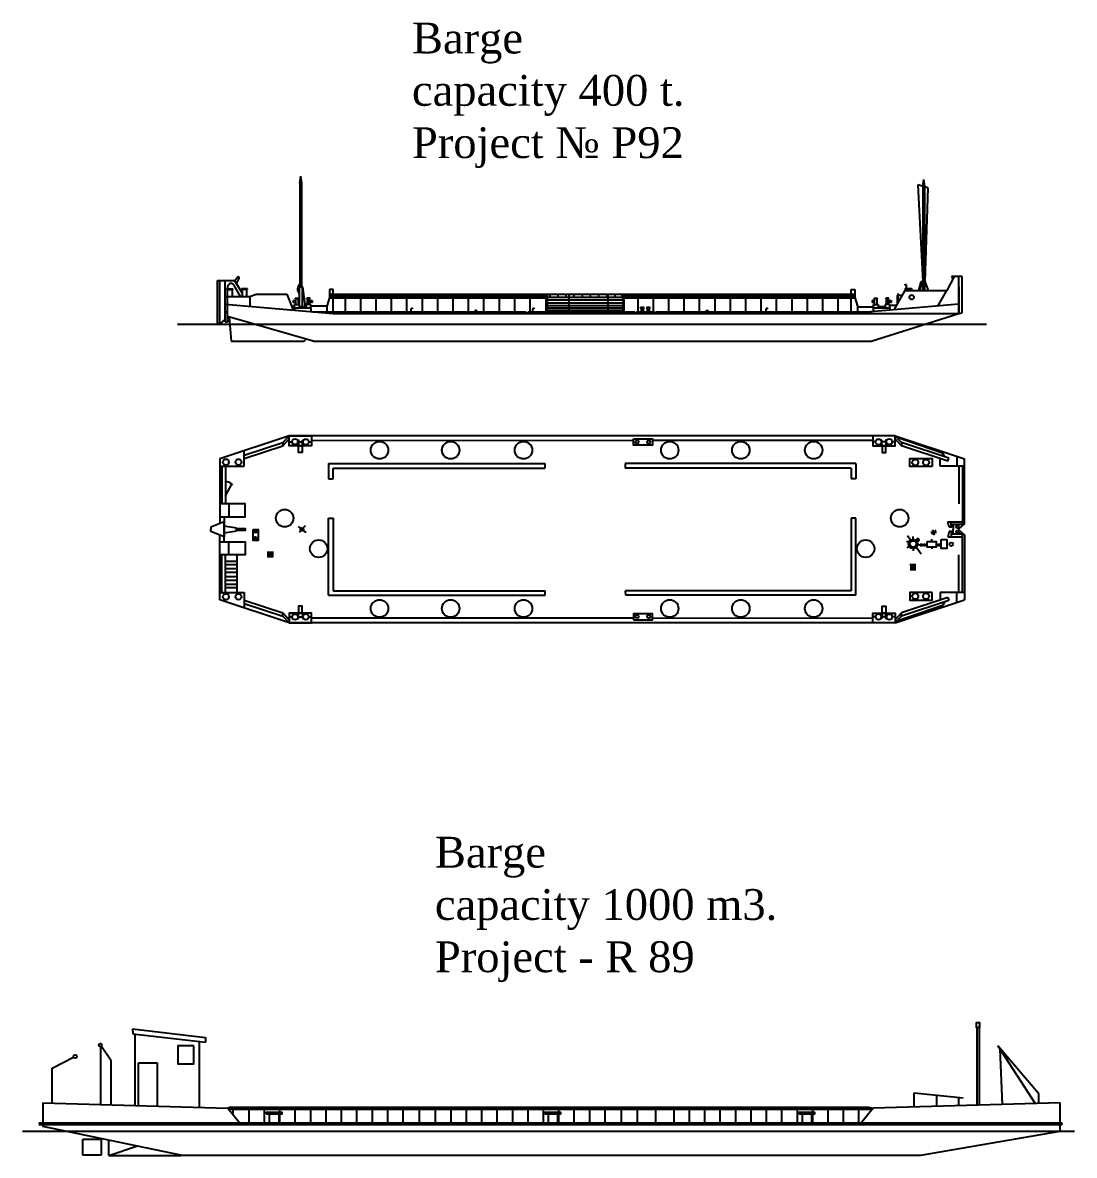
# Model space of a CAD drawing. Header units: millimetres. Extents: x 28 to 252, y -123 to 24.
# Drawn here: x 179.3 to 247.6, y -49.2 to 24.3 of the extents above; entities that cross this region are included whole.
import ezdxf

# ---------------------------------------------------------------- set-up
doc = ezdxf.new("R2010")
doc.units = ezdxf.units.MM
doc.layers.add('2', color=250, linetype='Continuous')
doc.styles.get("Standard").update_dxf_attribs({"font": 'times.ttf', "height": 2})

msp = doc.modelspace()

# ---------------------------------------------------------------- linework, layer by layer
at = {"layer": '2', "color": 18, "true_color": 0x000000}
for p, q in [((197.33, 13.891), (197.395, 14.353)), ((197.461, 13.889), (197.395, 14.353)), ((237.781, 13.667), (237.846, 14.129)), ((237.911, 13.665), (237.846, 14.129)), ((197.33, 13.891), (197.33, 7.156)), ((197.461, 7.156), (197.461, 13.889)), ((238.111, 13.592), (237.463, 13.78)), ((237.463, 13.78), (237.781, 7.507)), ((237.781, 13.666), (237.781, 6.93)), ((237.911, 6.93), (237.911, 13.663)), ((238.111, 13.592), (237.911, 7.506)), ((191.988, 4.725), (191.988, 7.563)), ((191.988, 7.563), (193.09, 7.563)), ((192.128, 4.725), (192.128, 7.563)), ((192.488, 6.03), (192.488, 7.563)), ((193.087, 7.556), (193.281, 7.794)), ((193.09, 7.563), (193.588, 6.755)), ((193.209, 7.358), (193.388, 7.699)), ((237.648, 7.475), (237.493, 6.93)), ((237.705, 7.407), (237.567, 6.93)), ((237.781, 7.507), (237.648, 7.475)), ((237.781, 7.423), (237.705, 7.407)), ((237.911, 7.506), (238.122, 6.93)), ((239.817, 7.831), (239.328, 6.93)), ((239.647, 7.831), (239.729, 7.67)), ((240.328, 7.83), (239.647, 7.831)), ((240.128, 6.03), (240.128, 7.83)), ((240.328, 5.463), (240.328, 7.83)), ((192.578, 7.03), (192.978, 7.03)), ((192.578, 6.98), (192.578, 7.03)), ((192.628, 6.98), (192.578, 6.98)), ((192.628, 6.98), (192.928, 6.98)), ((192.628, 6.53), (192.628, 6.98)), ((192.66, 7.03), (192.66, 7.219)), ((192.928, 6.98), (192.928, 6.53)), ((192.928, 6.98), (192.978, 6.98)), ((192.978, 6.98), (192.978, 7.03)), ((193.484, 6.53), (193.035, 7.291)), ((193.538, 6.98), (193.538, 7.03)), ((193.938, 7.03), (193.538, 7.03)), ((193.588, 6.98), (193.538, 6.98)), ((193.588, 6.98), (193.588, 6.53)), ((193.888, 6.98), (193.588, 6.98)), ((193.888, 6.53), (193.888, 6.98)), ((193.888, 6.98), (193.938, 6.98)), ((193.938, 6.98), (193.938, 7.03)), ((194.088, 6.53), (194.488, 6.68)), ((194.488, 6.68), (196.488, 6.68)), ((196.488, 6.68), (196.888, 5.653)), ((197.33, 7.156), (197.461, 7.156)), ((197.5, 7.156), (197.687, 5.861)), ((199.488, 6.987), (199.25, 6.988)), ((199.25, 6.988), (199.25, 6.466)), ((199.25, 6.679), (233.373, 6.679)), ((199.488, 5.43), (199.488, 6.987)), ((213.391, 6.679), (213.391, 5.54)), ((213.57, 6.679), (213.57, 6.478)), ((214.077, 6.679), (214.077, 6.478)), ((214.61, 6.679), (214.61, 6.478)), ((214.8, 6.679), (214.8, 5.54)), ((215.13, 6.679), (215.13, 6.478)), ((215.669, 6.679), (215.669, 6.478)), ((216.189, 6.679), (216.189, 6.478)), ((216.724, 6.679), (216.724, 6.478)), ((217.263, 6.679), (217.263, 6.478)), ((217.332, 6.679), (217.332, 5.54)), ((217.783, 6.679), (217.783, 6.478)), ((218.236, 6.679), (218.236, 6.478)), ((218.294, 6.679), (218.294, 5.54)), ((233.134, 5.542), (233.134, 6.989)), ((233.134, 6.989), (233.373, 6.988)), ((233.373, 6.988), (233.373, 6.466)), ((235.928, 5.67), (236.628, 6.93)), ((236.187, 6.136), (236.187, 6.735)), ((236.623, 7.261), (236.623, 7.342)), ((236.719, 7.298), (236.623, 7.298)), ((236.628, 6.93), (239.328, 6.93)), ((236.719, 7.032), (236.719, 7.298)), ((238.763, 5.913), (239.328, 6.93)), ((240.134, 5.43), (240.134, 7.158)), ((192.488, 6.53), (194.088, 6.53)), ((192.488, 6.03), (199.488, 5.43)), ((192.488, 4.892), (192.488, 6.03)), ((192.628, 4.892), (192.628, 6.53)), ((194.088, 6.53), (194.088, 5.893)), ((196.791, 5.902), (196.988, 5.902)), ((196.89, 6.271), (196.89, 6.137)), ((196.913, 6.271), (196.89, 6.271)), ((196.913, 6.137), (196.89, 6.137)), ((196.913, 6.271), (196.913, 6.137)), ((196.913, 6.242), (197.063, 6.242)), ((196.913, 6.167), (197.063, 6.167)), ((196.988, 5.804), (196.988, 6.004)), ((196.988, 6.004), (197.288, 6.004)), ((197.034, 6.404), (197.034, 6.427)), ((197.034, 6.427), (197.242, 6.427)), ((197.063, 6.404), (197.034, 6.404)), ((197.063, 6.004), (197.063, 6.404)), ((197.063, 6.404), (197.213, 6.404)), ((197.213, 6.404), (197.213, 6.004)), ((197.213, 6.404), (197.242, 6.404)), ((197.242, 6.404), (197.242, 6.427)), ((197.288, 6.004), (197.288, 5.804)), ((198.038, 6.004), (197.738, 6.004)), ((197.738, 6.004), (197.738, 5.804)), ((197.992, 6.427), (197.784, 6.427)), ((197.784, 6.404), (197.784, 6.427)), ((197.813, 6.404), (197.784, 6.404)), ((197.813, 6.404), (197.813, 6.004)), ((197.963, 6.404), (197.813, 6.404)), ((197.963, 6.004), (197.963, 6.404)), ((197.963, 6.404), (197.992, 6.404)), ((198.113, 6.242), (197.963, 6.242)), ((198.113, 6.167), (197.963, 6.167)), ((197.992, 6.404), (197.992, 6.427)), ((198.038, 5.804), (198.038, 6.004)), ((199.08, 5.905), (198.038, 5.904)), ((198.113, 6.271), (198.113, 6.137)), ((198.113, 6.271), (198.136, 6.271)), ((198.113, 6.137), (198.136, 6.137)), ((198.136, 6.271), (198.136, 6.137)), ((199.25, 6.466), (199.08, 5.905)), ((199.08, 5.905), (199.08, 5.465)), ((199.25, 6.568), (213.299, 6.568)), ((199.25, 6.434), (213.299, 6.434)), ((200.288, 5.541), (200.288, 6.568)), ((201.288, 5.43), (201.288, 6.568)), ((202.288, 5.541), (202.288, 6.568)), ((203.288, 5.43), (203.288, 6.568)), ((204.288, 5.541), (204.288, 6.568)), ((205.288, 5.43), (205.288, 6.568)), ((206.288, 5.541), (206.288, 6.568)), ((207.288, 5.43), (207.288, 6.568)), ((208.288, 5.541), (208.288, 6.568)), ((209.288, 5.43), (209.288, 6.568)), ((210.288, 5.541), (210.288, 6.568)), ((211.288, 5.43), (211.288, 6.568)), ((212.288, 5.54), (212.288, 6.568)), ((213.299, 6.568), (213.299, 5.43)), ((213.391, 6.478), (218.294, 6.478)), ((213.391, 6.305), (218.294, 6.305)), ((213.391, 6.125), (218.294, 6.125)), ((213.391, 5.955), (218.294, 5.955)), ((218.389, 5.54), (218.389, 6.568)), ((218.389, 6.568), (233.373, 6.568)), ((218.389, 6.434), (233.373, 6.434)), ((219.288, 5.542), (219.288, 6.568)), ((220.288, 5.542), (220.288, 6.568)), ((221.288, 5.542), (221.288, 6.568)), ((222.288, 5.43), (222.288, 6.568)), ((223.288, 5.542), (223.288, 6.568)), ((224.288, 5.43), (224.288, 6.568)), ((225.288, 5.542), (225.288, 6.568)), ((226.288, 5.43), (226.288, 6.568)), ((227.288, 5.542), (227.288, 6.568)), ((228.288, 5.43), (228.288, 6.568)), ((229.288, 5.542), (229.288, 6.568)), ((230.288, 5.43), (230.288, 6.568)), ((231.288, 5.542), (231.288, 6.568)), ((232.288, 5.43), (232.288, 6.568)), ((240.128, 6.03), (233.128, 5.43)), ((233.373, 6.466), (233.542, 5.905)), ((233.542, 5.905), (233.542, 5.465)), ((234.48, 6.271), (234.48, 6.137)), ((234.503, 6.271), (234.48, 6.271)), ((234.503, 6.137), (234.48, 6.137)), ((234.503, 6.271), (234.503, 6.137)), ((234.503, 6.242), (234.653, 6.242)), ((234.503, 6.167), (234.653, 6.167)), ((234.578, 6.004), (234.878, 6.004)), ((234.578, 5.804), (234.578, 6.004)), ((234.624, 6.427), (234.832, 6.427)), ((234.624, 6.404), (234.624, 6.427)), ((234.653, 6.404), (234.624, 6.404)), ((234.653, 6.004), (234.653, 6.404)), ((234.653, 6.404), (234.803, 6.404)), ((234.803, 6.404), (234.803, 6.004)), ((234.803, 6.404), (234.832, 6.404)), ((234.832, 6.404), (234.832, 6.427)), ((234.878, 6.004), (234.878, 5.804)), ((234.878, 5.886), (235.328, 5.886)), ((235.328, 6.004), (235.328, 5.804)), ((235.628, 6.004), (235.328, 6.004)), ((235.374, 6.404), (235.374, 6.427)), ((235.582, 6.427), (235.374, 6.427)), ((235.403, 6.404), (235.374, 6.404)), ((235.403, 6.404), (235.403, 6.004)), ((235.553, 6.404), (235.403, 6.404)), ((235.553, 6.004), (235.553, 6.404)), ((235.553, 6.404), (235.582, 6.404)), ((235.703, 6.242), (235.553, 6.242)), ((235.703, 6.167), (235.553, 6.167)), ((235.582, 6.404), (235.582, 6.427)), ((235.628, 5.804), (235.628, 6.004)), ((235.628, 5.966), (236.092, 5.966)), ((235.703, 6.271), (235.703, 6.137)), ((235.703, 6.271), (235.726, 6.271)), ((235.703, 6.137), (235.726, 6.137)), ((235.726, 6.271), (235.726, 6.137)), ((236.128, 6.03), (236.128, 6.618)), ((236.128, 6.618), (236.455, 6.618)), ((240.128, 5.43), (240.128, 6.03)), ((192.628, 5.457), (192.488, 5.537)), ((198.188, 3.63), (192.628, 5.23)), ((192.734, 5.199), (192.876, 3.63)), ((196.988, 5.804), (196.988, 5.644)), ((196.988, 5.804), (198.038, 5.804)), ((198.038, 5.804), (198.038, 5.554)), ((198.185, 5.541), (208.716, 5.541)), ((199.488, 5.43), (233.128, 5.43)), ((200.488, 5.43), (234.128, 5.43)), ((201.488, 5.43), (235.128, 5.43)), ((202.488, 5.43), (236.128, 5.43)), ((203.488, 5.43), (237.128, 5.43)), ((204.488, 5.43), (238.128, 5.43)), ((204.544, 5.694), (204.544, 5.541)), ((205.488, 5.43), (239.128, 5.43)), ((206.488, 5.43), (240.128, 5.43)), ((208.799, 5.541), (212.004, 5.541)), ((212.004, 5.541), (212.004, 5.43)), ((212.147, 5.43), (212.147, 5.54)), ((212.147, 5.54), (219.092, 5.54)), ((212.445, 5.694), (212.445, 5.541)), ((213.391, 5.793), (218.294, 5.793)), ((213.391, 5.641), (218.294, 5.641)), ((219.092, 5.54), (219.092, 5.43)), ((219.195, 5.43), (219.195, 5.542)), ((219.195, 5.542), (220.353, 5.542)), ((219.415, 5.816), (219.707, 5.816)), ((219.811, 5.816), (220.102, 5.816)), ((220.353, 5.542), (220.353, 5.43)), ((220.448, 5.43), (220.448, 5.542)), ((220.448, 5.542), (223.733, 5.542)), ((223.816, 5.542), (234.437, 5.542)), ((227.597, 5.694), (227.597, 5.541)), ((234.578, 5.843), (233.542, 5.843)), ((234.428, 3.63), (240.128, 5.43)), ((234.578, 5.804), (235.628, 5.804)), ((234.578, 5.554), (234.578, 5.804)), ((235.628, 5.804), (235.628, 5.644)), ((240.128, 5.43), (240.328, 5.463)), ((189.395, 4.73), (241.921, 4.73)), ((191.988, 4.725), (192.128, 4.725)), ((192.128, 4.725), (192.488, 5.028)), ((192.488, 4.892), (192.628, 4.892)), ((192.628, 4.892), (192.753, 4.997)), ((197.616, 3.63), (197.733, 3.761)), ((192.876, 3.63), (197.616, 3.63)), ((198.188, 3.63), (234.428, 3.63)), ((196.641, -2.511), (192.141, -4.011)), ((196.225, -3.177), (196.641, -2.718)), ((196.233, -2.959), (196.641, -2.511)), ((196.641, -2.91), (196.831, -2.91)), ((197.206, -2.911), (197.504, -2.911)), ((197.909, -2.91), (198.081, -2.91)), ((234.713, -2.91), (234.541, -2.91)), ((235.416, -2.911), (235.119, -2.911)), ((235.981, -2.91), (235.791, -2.91)), ((235.981, -2.511), (240.481, -4.011)), ((236.389, -2.959), (235.981, -2.511)), ((236.397, -3.177), (235.981, -2.718)), ((239.05, -3.642), (236.092, -2.633)), ((193.718, -3.994), (196.225, -3.177)), ((193.726, -3.776), (196.233, -2.959)), ((193.726, -4.496), (193.726, -3.483)), ((196.233, -2.959), (196.225, -3.177)), ((239.476, -3.972), (236.389, -2.959)), ((236.389, -2.959), (236.397, -3.177)), ((239.413, -4.165), (236.397, -3.177)), ((238.896, -3.59), (238.896, -3.483)), ((239.206, -3.884), (239.05, -3.642)), ((199.197, -4.308), (199.196, -5.318)), ((199.197, -4.308), (213.233, -4.308)), ((213.233, -4.308), (213.234, -4.608)), ((233.426, -4.308), (218.446, -4.308)), ((218.446, -4.308), (218.446, -4.608)), ((233.426, -4.308), (233.426, -5.318)), ((238.896, -4.496), (238.896, -3.996)), ((239.413, -4.165), (239.476, -3.972)), ((239.986, -3.846), (239.986, -4.496)), ((192.141, -4.496), (193.726, -4.496)), ((192.266, -4.496), (192.266, -6.933)), ((192.501, -4.496), (192.501, -6.933)), ((199.488, -4.608), (213.234, -4.608)), ((199.488, -5.318), (199.488, -4.608)), ((233.134, -4.608), (218.446, -4.608)), ((233.134, -4.608), (233.134, -5.318)), ((240.481, -4.496), (238.896, -4.496)), ((240.121, -4.496), (240.121, -6.933)), ((240.356, -4.496), (240.356, -8.335)), ((192.501, -6.415), (192.91, -5.653)), ((199.196, -5.318), (199.488, -5.318)), ((233.426, -5.318), (233.134, -5.318)), ((192.716, -6.933), (192.716, -7.786)), ((192.418, -7.786), (192.418, -9.084)), ((199.197, -12.874), (199.196, -7.87)), ((199.196, -7.87), (199.488, -7.87)), ((199.488, -7.865), (199.488, -12.574)), ((233.134, -7.865), (233.134, -12.574)), ((233.426, -7.87), (233.134, -7.87)), ((233.426, -12.874), (233.426, -7.87)), ((192.418, -8.098), (191.555, -8.448)), ((191.555, -8.448), (191.555, -8.591)), ((191.555, -8.734), (191.555, -8.591)), ((192.418, -9.084), (191.555, -8.734)), ((192.418, -9.396), (192.418, -8.098)), ((192.418, -8.355), (193.225, -8.499)), ((192.418, -8.826), (193.225, -8.683)), ((193.225, -8.499), (193.225, -8.591)), ((193.225, -8.683), (193.225, -8.591)), ((197.686, -8.755), (197.242, -8.405)), ((197.654, -8.393), (197.292, -8.795)), ((238.671, -8.796), (238.301, -8.796)), ((238.626, -8.647), (238.343, -8.93)), ((238.535, -8.972), (238.423, -8.611)), ((239.494, -8.447), (239.394, -8.1)), ((239.394, -8.1), (240.358, -8.1)), ((239.494, -8.735), (239.394, -9.081)), ((239.672, -8.447), (239.494, -8.447)), ((239.672, -8.735), (239.494, -8.735)), ((239.625, -8.447), (239.625, -8.1)), ((239.625, -8.735), (239.625, -9.081)), ((239.672, -8.27), (239.672, -8.447)), ((239.672, -8.912), (239.672, -8.735)), ((240.358, -8.27), (239.674, -8.27)), ((239.757, -8.27), (239.757, -8.591)), ((239.757, -8.912), (239.757, -8.591)), ((240.481, -8.226), (240.065, -8.591)), ((240.481, -8.956), (240.065, -8.591)), ((192.716, -10.249), (192.716, -9.396)), ((236.873, -9.428), (236.722, -9.381)), ((236.99, -9.284), (236.79, -9.019)), ((237.156, -9.238), (237.156, -9.065)), ((237.365, -9.333), (237.402, -9.3)), ((237.422, -9.325), (237.385, -9.357)), ((237.615, -9.579), (237.615, -9.554)), ((237.615, -9.554), (237.749, -9.554)), ((237.749, -9.554), (237.749, -9.579)), ((237.827, -9.579), (237.827, -9.554)), ((237.827, -9.554), (237.961, -9.554)), ((237.961, -9.554), (237.961, -9.579)), ((238.358, -9.374), (238.358, -9.232)), ((238.75, -9.579), (238.75, -9.554)), ((238.75, -9.554), (238.883, -9.554)), ((238.883, -9.554), (238.883, -9.579)), ((239.394, -9.081), (240.358, -9.081)), ((240.358, -8.912), (239.674, -8.912)), ((240.356, -12.686), (240.356, -8.846)), ((192.266, -12.686), (192.266, -10.249)), ((192.501, -12.686), (192.501, -10.249)), ((193.24, -10.249), (193.24, -12.686)), ((195.222, -10.073), (195.602, -10.073)), ((195.265, -10.403), (195.265, -10.036)), ((195.265, -10.134), (195.551, -10.134)), ((195.265, -10.19), (195.32, -10.134)), ((195.265, -10.241), (195.373, -10.134)), ((195.265, -10.286), (195.421, -10.134)), ((195.265, -10.143), (195.274, -10.134)), ((195.296, -10.305), (195.471, -10.134)), ((195.343, -10.304), (195.518, -10.134)), ((195.386, -10.305), (195.551, -10.14)), ((195.432, -10.305), (195.551, -10.189)), ((195.483, -10.305), (195.551, -10.238)), ((195.53, -10.305), (195.551, -10.285)), ((195.551, -10.032), (195.551, -10.405)), ((236.901, -9.691), (236.748, -9.795)), ((237.163, -9.826), (237.156, -9.992)), ((237.681, -10.196), (237.344, -9.751)), ((237.44, -9.572), (237.619, -9.606)), ((237.615, -9.654), (237.615, -9.631)), ((237.749, -9.654), (237.615, -9.654)), ((237.716, -9.606), (237.857, -9.606)), ((237.749, -9.631), (237.749, -9.654)), ((237.827, -9.654), (237.827, -9.631)), ((237.961, -9.654), (237.827, -9.654)), ((237.936, -9.606), (238.071, -9.606)), ((237.961, -9.631), (237.961, -9.654)), ((238.358, -9.737), (238.358, -9.863)), ((238.645, -9.604), (238.771, -9.604)), ((238.75, -9.654), (238.75, -9.631)), ((238.883, -9.654), (238.75, -9.654)), ((238.859, -9.604), (238.974, -9.604)), ((238.883, -9.631), (238.883, -9.654)), ((240.121, -12.686), (240.121, -10.249)), ((192.501, -10.659), (193.24, -10.659)), ((192.501, -10.872), (193.24, -10.872)), ((195.587, -10.37), (195.23, -10.37)), ((195.265, -10.305), (195.551, -10.305)), ((237.326, -10.891), (236.946, -10.891)), ((236.997, -10.85), (236.997, -11.223)), ((237.283, -10.952), (236.997, -10.952)), ((237.162, -11.124), (236.997, -10.959)), ((237.116, -11.124), (236.997, -11.007)), ((237.204, -11.123), (237.03, -10.952)), ((237.252, -11.124), (237.077, -10.952)), ((237.283, -11.104), (237.127, -10.952)), ((237.283, -11.059), (237.175, -10.952)), ((237.283, -11.009), (237.228, -10.952)), ((237.283, -10.961), (237.274, -10.952)), ((237.283, -11.222), (237.283, -10.854)), ((192.501, -11.122), (193.24, -11.122)), ((192.501, -11.379), (193.24, -11.379)), ((192.501, -11.646), (193.24, -11.646)), ((236.961, -11.188), (237.318, -11.188)), ((237.065, -11.124), (236.997, -11.057)), ((237.018, -11.124), (236.997, -11.103)), ((237.283, -11.124), (236.997, -11.124)), ((192.501, -11.881), (193.24, -11.881)), ((192.501, -12.139), (193.24, -12.139)), ((192.501, -12.367), (193.24, -12.367)), ((192.141, -12.686), (193.726, -12.686)), ((196.641, -14.671), (192.141, -13.171)), ((193.718, -13.188), (196.225, -14.005)), ((193.726, -12.686), (193.726, -13.699)), ((199.197, -12.874), (213.26, -12.874)), ((199.488, -12.574), (213.26, -12.574)), ((213.26, -12.874), (213.26, -12.574)), ((233.134, -12.574), (218.482, -12.574)), ((218.488, -12.874), (218.482, -12.574)), ((233.426, -12.874), (218.488, -12.874)), ((235.981, -14.671), (240.481, -13.171)), ((239.476, -13.21), (236.389, -14.223)), ((239.413, -13.017), (236.397, -14.005)), ((238.896, -12.686), (238.896, -13.186)), ((240.481, -12.686), (238.896, -12.686)), ((239.413, -13.017), (239.476, -13.21)), ((239.986, -13.336), (239.986, -12.686)), ((193.726, -13.406), (196.233, -14.223)), ((239.05, -13.54), (236.092, -14.549)), ((238.896, -13.592), (238.896, -13.699)), ((239.206, -13.298), (239.05, -13.54)), ((196.225, -14.005), (196.641, -14.464)), ((196.233, -14.223), (196.225, -14.005)), ((196.233, -14.223), (196.641, -14.671)), ((196.641, -14.271), (196.831, -14.271)), ((197.206, -14.271), (197.504, -14.271)), ((197.909, -14.272), (198.081, -14.272)), ((234.713, -14.272), (234.541, -14.272)), ((235.416, -14.271), (235.119, -14.271)), ((235.981, -14.271), (235.791, -14.271)), ((236.397, -14.005), (235.981, -14.464)), ((236.389, -14.223), (235.981, -14.671)), ((236.389, -14.223), (236.397, -14.005)), ((186.472, -41.035), (191.196, -41.587)), ((186.472, -41.035), (186.483, -41.339)), ((241.299, -45.976), (241.299, -40.933)), ((241.429, -40.933), (241.429, -45.972)), ((186.483, -41.339), (191.208, -41.888)), ((186.646, -46.002), (186.646, -41.358)), ((190.822, -46.118), (190.822, -41.846)), ((191.196, -41.587), (191.208, -41.888)), ((184.384, -42.189), (184.384, -45.939)), ((185.082, -43.099), (184.443, -42.171)), ((245.314, -45.255), (242.64, -42.136)), ((242.64, -42.136), (245.077, -45.874)), ((242.773, -42.338), (242.931, -45.934)), ((181.257, -43.582), (182.646, -42.869)), ((185.082, -45.959), (185.082, -43.099)), ((186.847, -46.008), (186.847, -43.235)), ((186.847, -43.235), (188.057, -43.235)), ((188.057, -43.235), (188.057, -46.041)), ((181.257, -45.853), (181.257, -43.582)), ((237.216, -46.094), (237.216, -45.186)), ((237.216, -45.186), (240.389, -45.501)), ((238.671, -45.331), (238.671, -46.053)), ((240.127, -46.013), (240.127, -45.477)), ((245.314, -45.868), (245.314, -45.255)), ((180.638, -45.836), (192.653, -46.168)), ((180.638, -45.836), (180.638, -47.129)), ((192.853, -46.103), (192.653, -46.168)), ((192.653, -46.168), (193.472, -47.202)), ((192.707, -46.236), (213.604, -46.236)), ((192.853, -46.103), (213.604, -46.103)), ((193.007, -46.615), (193.007, -46.103)), ((194.038, -47.129), (194.038, -46.103)), ((195.038, -47.241), (195.038, -46.103)), ((196.038, -47.129), (196.038, -46.103)), ((197.038, -47.241), (197.038, -46.103)), ((198.038, -47.129), (198.038, -46.103)), ((199.038, -47.241), (199.038, -46.103)), ((200.038, -47.129), (200.038, -46.103)), ((201.038, -47.241), (201.038, -46.103)), ((202.038, -47.129), (202.038, -46.103)), ((203.038, -47.241), (203.038, -46.103)), ((204.038, -47.129), (204.038, -46.103)), ((205.108, -47.131), (205.108, -46.103)), ((206.119, -46.103), (206.119, -47.241)), ((207.153, -47.129), (207.153, -46.103)), ((208.153, -47.241), (208.153, -46.103)), ((209.153, -47.129), (209.153, -46.103)), ((210.153, -47.241), (210.153, -46.103)), ((211.153, -47.129), (211.153, -46.103)), ((212.153, -47.241), (212.153, -46.103)), ((213.153, -47.129), (213.153, -46.103)), ((213.604, -46.103), (234.257, -46.105)), ((213.604, -46.236), (234.495, -46.245)), ((214.153, -47.241), (214.153, -46.103)), ((215.153, -47.129), (215.153, -46.103)), ((216.153, -47.241), (216.153, -46.103)), ((217.153, -47.129), (217.153, -46.103)), ((218.224, -47.131), (218.224, -46.103)), ((219.235, -46.103), (219.235, -47.241)), ((220.433, -46.237), (220.433, -47.129)), ((221.632, -47.241), (221.632, -46.103)), ((222.632, -47.129), (222.632, -46.103)), ((223.632, -47.241), (223.632, -46.103)), ((223.632, -47.129), (223.632, -46.103)), ((224.632, -47.129), (224.632, -46.103)), ((225.632, -47.241), (225.632, -46.103)), ((226.632, -47.129), (226.632, -46.103)), ((227.632, -47.241), (227.632, -46.103)), ((228.632, -47.129), (228.632, -46.103)), ((229.632, -47.241), (229.632, -46.103)), ((230.632, -47.129), (230.632, -46.103)), ((231.632, -47.241), (231.632, -46.103)), ((232.624, -47.129), (232.624, -46.103)), ((233.624, -47.241), (233.624, -46.103)), ((234.555, -46.168), (233.736, -47.202)), ((234.257, -46.105), (234.555, -46.168)), ((246.693, -45.829), (234.555, -46.168)), ((246.693, -47.667), (246.693, -45.829)), ((195.35, -46.557), (195.35, -47.137)), ((195.968, -46.562), (195.968, -47.137)), ((213.447, -46.557), (213.447, -47.137)), ((214.066, -46.562), (214.066, -47.137)), ((229.941, -46.557), (229.941, -47.137)), ((230.56, -46.562), (230.56, -47.137)), ((179.334, -47.663), (196.705, -47.663)), ((180.404, -47.129), (187.173, -47.129)), ((180.404, -47.129), (180.404, -47.241)), ((180.404, -47.241), (192.365, -47.241)), ((180.639, -47.241), (180.639, -47.366)), ((189.603, -49.237), (180.639, -47.366)), ((187.173, -47.129), (192.365, -47.129)), ((192.365, -47.129), (213.604, -47.129)), ((192.365, -47.241), (213.604, -47.241)), ((196.705, -47.663), (247.617, -47.667)), ((213.604, -47.129), (239.177, -47.129)), ((213.604, -47.241), (239.177, -47.241)), ((223.526, -47.241), (233.905, -47.241)), ((237.642, -49.237), (246.693, -47.666)), ((239.177, -47.129), (246.804, -47.129)), ((239.177, -47.241), (239.526, -47.241)), ((239.177, -47.241), (246.804, -47.241)), ((246.804, -47.129), (246.804, -47.241)), ((183.245, -49.235), (183.245, -48.19)), ((183.245, -48.19), (184.427, -48.19)), ((184.427, -48.157), (184.427, -49.235)), ((184.92, -49.24), (184.92, -48.259)), ((184.427, -49.235), (183.245, -49.235)), ((184.92, -49.24), (186.719, -48.635)), ((184.92, -49.24), (189.603, -49.24)), ((189.603, -49.237), (213.604, -49.237)), ((213.604, -49.237), (237.642, -49.237))]:
    msp.add_line(p, q, dxfattribs=at)
for points in [[(197.288, 5.861), (197.5, 5.861), (197.5, 7.156), (197.288, 7.156)], [(197.33, 7.156), (197.459, 7.156), (197.459, 7.156), (197.33, 7.156)], [(236.628, 6.93), (237.066, 6.93), (237.066, 7.032), (236.628, 7.032)], [(197.288, 5.804), (197.687, 5.804), (197.687, 5.861), (197.288, 5.861)], [(208.716, 5.43), (208.799, 5.43), (208.799, 5.626), (208.716, 5.626)], [(219.487, 5.542), (219.635, 5.542), (219.635, 5.816), (219.487, 5.816)], [(219.883, 5.542), (220.03, 5.542), (220.03, 5.816), (219.883, 5.816)], [(223.817, 5.43), (223.734, 5.429), (223.731, 5.626), (223.814, 5.627)], [(196.641, -2.511), (198.081, -2.511), (198.081, -3.157), (196.641, -3.157)], [(197.206, -2.806), (197.235, -2.806), (197.235, -3.157), (197.206, -3.157)], [(197.504, -2.807), (197.533, -2.807), (197.533, -3.157), (197.504, -3.157)], [(218.985, -2.722), (220.225, -2.722), (220.225, -3.113), (218.985, -3.113)], [(235.981, -2.511), (234.541, -2.511), (234.541, -3.157), (235.981, -3.157)], [(235.119, -2.807), (235.09, -2.807), (235.09, -3.157), (235.119, -3.157)], [(235.417, -2.806), (235.388, -2.806), (235.388, -3.157), (235.417, -3.157)], [(197.252, -3.156), (197.491, -3.156), (197.491, -3.608), (197.252, -3.608)], [(235.37, -3.156), (235.132, -3.156), (235.132, -3.608), (235.37, -3.608)], [(238.378, -4.498), (236.927, -4.498), (236.927, -3.99), (238.378, -3.99)], [(192.141, -7.786), (193.773, -7.786), (193.773, -6.933), (192.141, -6.933)], [(193.225, -8.526), (193.785, -8.526), (193.785, -8.659), (193.225, -8.659)], [(194.302, -8.591), (194.619, -8.591), (194.619, -9.319), (194.302, -9.319)], [(192.141, -9.396), (193.773, -9.396), (193.773, -10.249), (192.141, -10.249)], [(238.071, -9.374), (238.645, -9.374), (238.645, -9.737), (238.071, -9.737)], [(238.974, -9.256), (239.33, -9.256), (239.33, -9.841), (238.974, -9.841)], [(238.378, -12.684), (236.927, -12.684), (236.927, -13.192), (238.378, -13.192)], [(197.252, -14.025), (197.491, -14.025), (197.491, -13.573), (197.252, -13.573)], [(235.37, -14.025), (235.132, -14.025), (235.132, -13.573), (235.37, -13.573)], [(196.641, -14.671), (198.081, -14.671), (198.081, -14.025), (196.641, -14.025)], [(197.206, -14.376), (197.235, -14.376), (197.235, -14.025), (197.206, -14.025)], [(197.504, -14.375), (197.533, -14.375), (197.533, -14.025), (197.504, -14.025)], [(218.985, -14.46), (220.225, -14.46), (220.225, -14.068), (218.985, -14.068)], [(235.981, -14.671), (234.541, -14.671), (234.541, -14.025), (235.981, -14.025)], [(235.119, -14.375), (235.09, -14.375), (235.09, -14.025), (235.119, -14.025)], [(235.417, -14.376), (235.388, -14.376), (235.388, -14.025), (235.417, -14.025)], [(241.464, -40.931), (241.26, -40.931), (241.26, -40.611), (241.464, -40.611)], [(190.438, -42.135), (189.405, -42.135), (189.405, -43.307), (190.438, -43.307)], [(195.144, -46.554), (196.175, -46.554), (196.175, -46.463), (195.144, -46.463)], [(213.241, -46.554), (214.273, -46.554), (214.273, -46.463), (213.241, -46.463)], [(229.735, -46.554), (230.767, -46.554), (230.767, -46.463), (229.735, -46.463)]]:
    msp.add_lwpolyline(points, close=True, dxfattribs=at)
for points in [[(235.981, -2.511), (196.641, -2.511)], [(218.985, -2.821), (198.081, -2.834)], [(234.541, -2.811), (220.225, -2.82)], [(192.141, -4.011), (192.141, -8.21)], [(240.481, -8.226), (240.481, -4.011)], [(192.141, -13.171), (192.141, -8.971)], [(237.51, -9.275), (237.433, -9.338), (237.39, -9.285), (237.465, -9.221)], [(237.506, -9.231), (237.506, -9.231)], [(240.481, -8.956), (240.481, -13.171)], [(235.981, -14.671), (196.641, -14.671)], [(218.985, -14.361), (198.081, -14.348)], [(234.541, -14.371), (220.225, -14.361)]]:
    msp.add_lwpolyline(points, dxfattribs=at)
for centre, radius in [((237.056, 6.48), 0.15), ((197.018, -2.901), 0.188), ((197.722, -2.911), 0.188), ((202.507, -3.451), 0.568), ((207.12, -3.451), 0.568), ((211.851, -3.451), 0.568), ((219.223, -2.924), 0.109), ((219.984, -2.924), 0.109), ((221.349, -3.451), 0.568), ((225.962, -3.451), 0.568), ((230.693, -3.451), 0.568), ((234.901, -2.911), 0.188), ((235.604, -2.901), 0.188), ((192.53, -4.217), 0.195), ((193.349, -4.217), 0.195), ((237.29, -4.244), 0.195), ((237.992, -4.244), 0.195), ((196.344, -7.867), 0.568), ((236.278, -7.867), 0.568), ((194.459, -8.747), 0.0756), ((197.471, -8.591), 0.104), ((197.659, -8.387), 0.00767), ((197.692, -8.759), 0.00767), ((238.48, -8.794), 0.0615), ((240.022, -8.428), 0.094), ((240.022, -8.754), 0.094), ((194.45, -9.15), 0.0756), ((198.549, -9.843), 0.568), ((234.073, -9.843), 0.568), ((237.148, -9.532), 0.294), ((237.148, -9.532), 0.207), ((239.622, -9.557), 0.118), ((192.53, -12.965), 0.195), ((193.349, -12.965), 0.195), ((202.507, -13.731), 0.568), ((207.12, -13.731), 0.568), ((211.851, -13.731), 0.568), ((221.349, -13.731), 0.568), ((225.962, -13.731), 0.568), ((230.693, -13.731), 0.568), ((237.29, -12.938), 0.195), ((237.992, -12.938), 0.195), ((197.018, -14.281), 0.188), ((197.722, -14.271), 0.188), ((219.223, -14.258), 0.109), ((219.984, -14.258), 0.109), ((234.901, -14.271), 0.188), ((235.604, -14.281), 0.188), ((184.385, -42.086), 0.103), ((182.747, -42.818), 0.113)]:
    msp.add_circle(centre, radius, dxfattribs=at)
for centre, radius, start, end in [((192.865, 7.164), 0.213, 36.86356, 164.84401), ((193.33, 7.741), 0.0718, 323.87877, 133.35907), ((197.642, 7.007), 0.462, 132.39799, 219.98279), ((204.611, 5.691), 0.0669, 18.47398, 177.37722), ((212.512, 5.691), 0.0669, 18.47398, 177.37722), ((227.664, 5.691), 0.0669, 18.47398, 177.37722), ((237.465, -9.268), 0.0775, 245.44658, 193.16177), ((237.479, -9.255), 0.0367, 327.24936, 113.26456)]:
    msp.add_arc(centre, radius, start, end, dxfattribs=at)
msp.add_spline([(192.978, -5.707), (192.61, -5.504), (192.501, -5.504)], degree=3, dxfattribs=at)

# ---------------------------------------------------------------- texts
for s, p in [('Barge', (204.61, 22.313)), ('capacity 400 t.', (204.61, 18.917)), ('Project № Р92', (204.61, 15.521)), ('Barge', (206.1, -30.554)), ('capacity 1000 m3.', (206.1, -33.95)), ('Project - R 89', (206.1, -37.345))]:
    msp.add_text(s, height=2, dxfattribs=at).set_placement(p)

doc.saveas('drawing.dxf')
